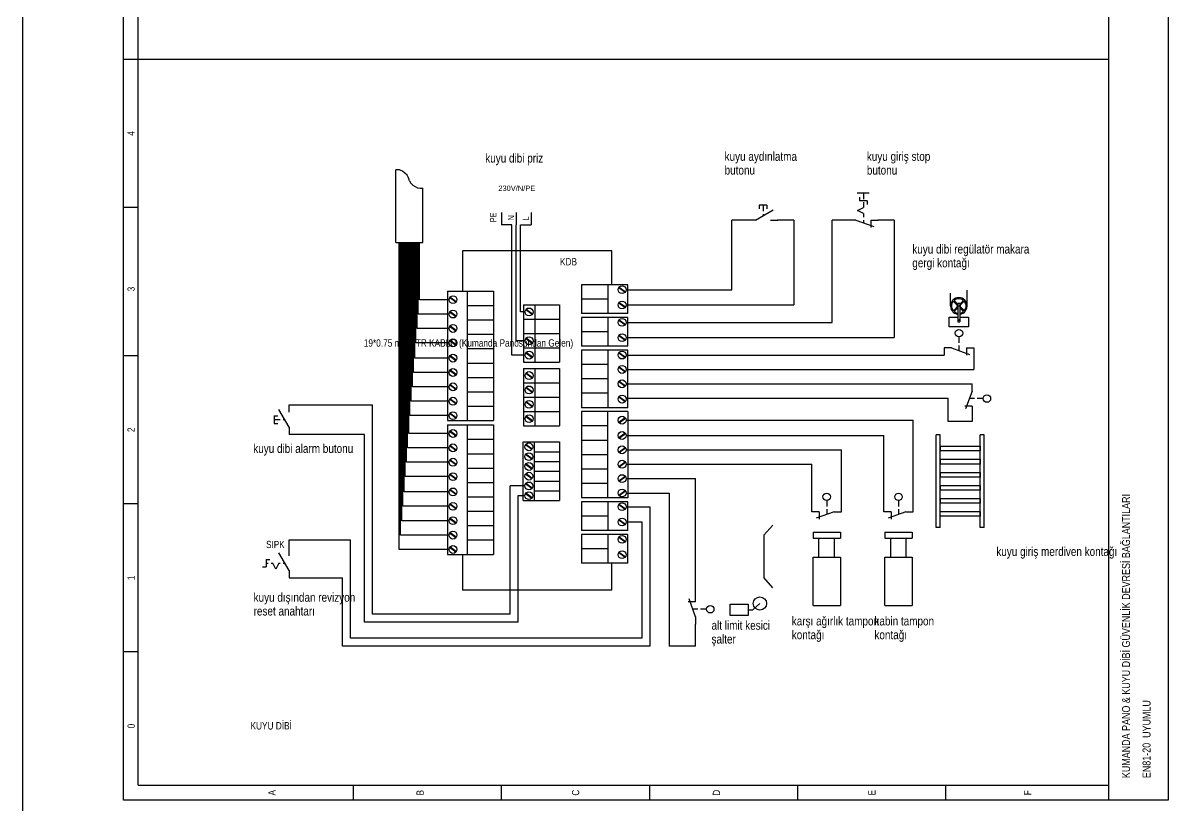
# Model space of a CAD drawing. Header units: centimetres. Extents: x 0 to 14595, y -30 to 2970.
# Drawn here: x 12440 to 13171, y 1971 to 2471 of the extents above; entities that cross this region are included whole.
import ezdxf
from ezdxf.enums import TextEntityAlignment as Align

# ---------------------------------------------------------------- set-up
doc = ezdxf.new("R2010")
doc.units = ezdxf.units.CM
for name, color, linetype in [('ASN-CERCEVE', 7, 'CONTINUOUS'), ('ASN-ELEKTRIK', 3, 'CONTINUOUS'), ('ASN-ELEKTRIK-YAZI', 4, 'CONTINUOUS')]:
    doc.layers.add(name, color=color, linetype=linetype)
doc.styles.get("Standard").update_dxf_attribs({"font": 'arial.ttf', "width": 0.8})

msp = doc.modelspace()

# ---------------------------------------------------------------- linework, layer by layer
at = {"layer": 'ASN-CERCEVE'}
msp.add_line((12440, 0), (12440, 2970), dxfattribs=at)
at = {"layer": 'ASN-ELEKTRIK'}
for p, q in [((12504.2, 1974.44), (12504.2, 2920.2)), ((12513.66, 1983.9), (12513.66, 2920.2)), ((13133.12, 1974.44), (13133.12, 2920.2)), ((13170.95, 2920.2), (13170.95, 1974.44)), ((12513.66, 2447.32), (12504.2, 2447.32)), ((13133.12, 2447.32), (12513.66, 2447.32)), ((12678.05, 2330.37), (12678.05, 2376.8)), ((12695.34, 2330.37), (12695.34, 2365.14)), ((12972.58, 2362.18), (12980.15, 2362.18)), ((12976.45, 2362.16), (12976.45, 2358)), ((12910.03, 2354.22), (12910.03, 2351.86)), ((12914.76, 2354.22), (12910.03, 2354.22)), ((12912.39, 2354.22), (12912.39, 2350.44)), ((12914.76, 2354.22), (12914.76, 2351.86)), ((12974.08, 2359.42), (12974.08, 2357.06)), ((12978.81, 2357.06), (12974.08, 2357.06)), ((12976.45, 2356.11), (12976.45, 2352.8)), ((12978.81, 2357.06), (12978.81, 2354.69)), ((12513.66, 2352.75), (12504.2, 2352.75)), ((12745.47, 2349.68), (12745.47, 2341.64)), ((12754.93, 2349.68), (12754.93, 2341.64)), ((12764.39, 2349.68), (12764.39, 2341.64)), ((12907.66, 2344.76), (12918.85, 2351.22)), ((12912.39, 2348.55), (12912.39, 2347.49)), ((12972.66, 2350.91), (12976.45, 2352.8)), ((12976.45, 2349.02), (12972.66, 2350.91)), ((12976.45, 2349.02), (12976.45, 2346.65)), ((12752.18, 2341.64), (12745.47, 2341.64)), ((12752.18, 2258.55), (12752.18, 2341.64)), ((12754.93, 2267.73), (12754.93, 2341.64)), ((12757.68, 2286.1), (12757.68, 2341.64)), ((12757.68, 2341.64), (12764.39, 2341.64)), ((12892.43, 2300.31), (12892.43, 2344.76)), ((12902.93, 2344.76), (12892.43, 2344.76)), ((12907.66, 2344.76), (12902.93, 2344.76)), ((12917.12, 2344.76), (12921.85, 2344.76)), ((12932.11, 2344.76), (12921.61, 2344.76)), ((12932.11, 2344.76), (12932.11, 2290.54)), ((12956.49, 2279.45), (12956.49, 2344.76)), ((12966.99, 2344.76), (12956.49, 2344.76)), ((12971.72, 2344.76), (12966.99, 2344.76)), ((12971.72, 2344.76), (12983.07, 2340.63)), ((12976.45, 2344.76), (12976.45, 2343.06)), ((12981.18, 2344.76), (12985.9, 2344.76)), ((12981.18, 2344.76), (12981.18, 2340.03)), ((12996.17, 2344.76), (12985.67, 2344.76)), ((12996.17, 2344.76), (12996.17, 2269.68)), ((12678.05, 2330.37), (12695.34, 2330.37)), ((12680.26, 2134.47), (12680.26, 2330.37)), ((12681.02, 2143.65), (12681.02, 2330.37)), ((12681.77, 2152.83), (12681.77, 2330.37)), ((12682.53, 2162.01), (12682.53, 2330.37)), ((12683.29, 2171.19), (12683.29, 2330.37)), ((12684.04, 2180.96), (12684.04, 2330.37)), ((12684.8, 2190.14), (12684.8, 2330.37)), ((12685.56, 2199.32), (12685.56, 2330.37)), ((12686.31, 2208.5), (12686.31, 2330.37)), ((12687.07, 2219.9), (12687.07, 2330.37)), ((12687.83, 2229.08), (12687.83, 2330.37)), ((12688.58, 2238.26), (12688.58, 2330.37)), ((12689.34, 2247.44), (12689.34, 2330.37)), ((12690.09, 2256.62), (12690.09, 2330.37)), ((12690.85, 2266.39), (12690.85, 2330.37)), ((12691.61, 2275.57), (12691.61, 2330.37)), ((12692.36, 2284.75), (12692.36, 2330.37)), ((12693.12, 2293.93), (12693.12, 2330.37)), ((12815.97, 2325.07), (12720.65, 2325.07)), ((12720.65, 2325.07), (12720.65, 2299.41)), ((12815.97, 2303.43), (12815.97, 2325.07)), ((12826.07, 2303.43), (12796.55, 2303.43)), ((12826.07, 2303.43), (12796.55, 2303.43)), ((12796.55, 2303.43), (12796.55, 2285.07)), ((12813.27, 2303.43), (12813.27, 2285.07)), ((12826.07, 2285.07), (12826.07, 2303.43)), ((12710.91, 2299.41), (12710.91, 2216.78)), ((12710.91, 2299.41), (12740.43, 2299.41)), ((12716.38, 2292.24), (12712.36, 2295.22)), ((12716.38, 2292.24), (12712.36, 2295.22)), ((12716.62, 2292.56), (12712.59, 2295.54)), ((12716.62, 2292.56), (12712.59, 2295.54)), ((12723.71, 2216.78), (12723.71, 2299.41)), ((12740.43, 2299.41), (12740.43, 2216.78)), ((12820.36, 2301.69), (12824.39, 2298.7)), ((12820.36, 2301.69), (12824.39, 2298.7)), ((12820.6, 2302), (12824.61, 2299.03)), ((12820.6, 2302), (12824.61, 2299.03)), ((12824.97, 2300.31), (12892.43, 2300.31)), ((13032.06, 2289.93), (13032.06, 2298.09)), ((13042.65, 2289.93), (13042.65, 2300.08)), ((12712.01, 2293.93), (12693.12, 2293.93)), ((12723.71, 2290.23), (12740.43, 2290.23)), ((12723.71, 2290.23), (12740.43, 2290.23)), ((12759.49, 2290.69), (12759.49, 2281.5)), ((12759.49, 2290.69), (12782.57, 2290.69)), ((12766.71, 2290.69), (12766.71, 2281.5)), ((12782.57, 2290.69), (12782.57, 2281.5)), ((12813.27, 2294.25), (12796.55, 2294.25)), ((12820.36, 2291.92), (12824.39, 2288.93)), ((12820.36, 2291.92), (12824.39, 2288.93)), ((12820.6, 2292.23), (12824.61, 2289.26)), ((12820.6, 2292.23), (12824.61, 2289.26)), ((12824.97, 2290.54), (12932.11, 2290.54)), ((13036.37, 2290.41), (13034.27, 2292.47)), ((13036.37, 2289.43), (13034.31, 2287.33)), ((13036.66, 2291.11), (13034.76, 2292.98)), ((13036.66, 2288.72), (13034.81, 2286.84)), ((13036.66, 2291.64), (13036.66, 2279.71)), ((13036.66, 2291.64), (13038.05, 2291.64)), ((13038.05, 2291.14), (13039.9, 2293.02)), ((13038.05, 2291.64), (13038.05, 2279.71)), ((13038.05, 2288.75), (13039.95, 2286.88)), ((13038.34, 2290.42), (13040.41, 2292.52)), ((13038.35, 2289.45), (13040.45, 2287.38)), ((12712.01, 2284.75), (12692.36, 2284.75)), ((12716.38, 2283.06), (12712.36, 2286.04)), ((12716.38, 2283.06), (12712.36, 2286.04)), ((12716.62, 2283.38), (12712.59, 2286.36)), ((12716.62, 2283.38), (12712.59, 2286.36)), ((12723.71, 2281.05), (12740.43, 2281.05)), ((12723.71, 2281.05), (12740.43, 2281.05)), ((12760.59, 2286.1), (12757.68, 2286.1)), ((12759.49, 2281.5), (12759.49, 2272.32)), ((12759.49, 2281.5), (12782.57, 2281.5)), ((12759.49, 2281.5), (12782.57, 2281.5)), ((12759.49, 2281.5), (12782.57, 2281.5)), ((12764.96, 2284.41), (12760.94, 2287.38)), ((12764.96, 2284.41), (12760.94, 2287.38)), ((12765.2, 2284.72), (12761.17, 2287.71)), ((12765.2, 2284.72), (12761.17, 2287.71)), ((12766.71, 2281.5), (12766.71, 2272.32)), ((12782.57, 2281.5), (12782.57, 2272.32)), ((12826.07, 2285.07), (12796.55, 2285.07)), ((12826.07, 2282.57), (12796.55, 2282.57)), ((12826.07, 2282.57), (12796.55, 2282.57)), ((12796.55, 2282.57), (12796.55, 2264.21)), ((12813.27, 2282.57), (12813.27, 2264.21)), ((12820.36, 2280.83), (12824.39, 2277.84)), ((12820.36, 2280.83), (12824.39, 2277.84)), ((12820.6, 2281.14), (12824.61, 2278.16)), ((12820.6, 2281.14), (12824.61, 2278.16)), ((12826.07, 2264.21), (12826.07, 2282.57)), ((13031.26, 2282.81), (13036.66, 2282.81)), ((13031.26, 2276.69), (13031.26, 2282.81)), ((13038.05, 2282.81), (13043.46, 2282.81)), ((13043.46, 2282.81), (13043.46, 2276.69)), ((12712.01, 2275.57), (12691.61, 2275.57)), ((12716.38, 2273.88), (12712.36, 2276.86)), ((12716.38, 2273.88), (12712.36, 2276.86)), ((12716.62, 2274.2), (12712.59, 2277.18)), ((12716.62, 2274.2), (12712.59, 2277.18)), ((12813.27, 2273.39), (12796.55, 2273.39)), ((12824.97, 2279.45), (12956.49, 2279.45)), ((13043.46, 2276.69), (13031.26, 2276.69)), ((13036.66, 2279.71), (13038.05, 2279.71)), ((12712.01, 2266.39), (12690.85, 2266.39)), ((12716.38, 2264.7), (12712.36, 2267.68)), ((12716.38, 2264.7), (12712.36, 2267.68)), ((12716.62, 2265.01), (12712.59, 2268)), ((12716.62, 2265.01), (12712.59, 2268)), ((12723.71, 2271.86), (12740.43, 2271.86)), ((12723.71, 2271.86), (12740.43, 2271.86)), ((12760.59, 2267.73), (12754.93, 2267.73)), ((12759.49, 2272.32), (12759.49, 2263.14)), ((12759.49, 2272.32), (12782.57, 2272.32)), ((12759.49, 2272.32), (12782.57, 2272.32)), ((12759.49, 2272.32), (12782.57, 2272.32)), ((12764.96, 2266.05), (12760.94, 2269.02)), ((12764.96, 2266.05), (12760.94, 2269.02)), ((12765.2, 2266.36), (12761.17, 2269.34)), ((12765.2, 2266.36), (12761.17, 2269.34)), ((12766.71, 2272.32), (12766.71, 2263.14)), ((12782.57, 2272.32), (12782.57, 2263.14)), ((12820.36, 2271.06), (12824.39, 2268.07)), ((12820.36, 2271.06), (12824.39, 2268.07)), ((12820.6, 2271.37), (12824.61, 2268.39)), ((12820.6, 2271.37), (12824.61, 2268.39)), ((12824.97, 2269.68), (12996.17, 2269.68)), ((13037.49, 2270.23), (13037.49, 2266.34)), ((12723.71, 2262.68), (12740.43, 2262.68)), ((12759.49, 2263.14), (12759.49, 2253.96)), ((12759.49, 2263.14), (12782.57, 2263.14)), ((12759.49, 2263.14), (12782.57, 2263.14)), ((12759.49, 2263.14), (12782.57, 2263.14)), ((12764.96, 2256.86), (12760.94, 2259.84)), ((12764.96, 2256.86), (12760.94, 2259.84)), ((12765.2, 2257.18), (12761.17, 2260.16)), ((12765.2, 2257.18), (12761.17, 2260.16)), ((12766.71, 2263.14), (12766.71, 2253.96)), ((12782.57, 2263.14), (12782.57, 2253.96)), ((12826.07, 2264.21), (12796.55, 2264.21)), ((12813.27, 2261.7), (12796.55, 2261.7)), ((12826.07, 2261.7), (12796.55, 2261.7)), ((12796.55, 2261.7), (12796.55, 2224.98)), ((12813.27, 2261.7), (12813.27, 2224.98)), ((12820.36, 2259.96), (12824.39, 2256.97)), ((12820.36, 2259.96), (12824.39, 2256.97)), ((12820.6, 2260.27), (12824.61, 2257.3)), ((12820.6, 2260.27), (12824.61, 2257.3)), ((12826.07, 2224.98), (12826.07, 2261.7)), ((13032.76, 2263.14), (13028.03, 2263.14)), ((13028.03, 2263.14), (13028.03, 2258.58)), ((13032.76, 2263.14), (13044.11, 2259.01)), ((13037.49, 2264.65), (13037.49, 2261.41)), ((13042.21, 2263.14), (13046.94, 2263.14)), ((13042.21, 2263.14), (13042.21, 2258.41)), ((13046.94, 2263.14), (13046.94, 2249.4)), ((12513.66, 2258.17), (12504.2, 2258.17)), ((12712.01, 2256.62), (12690.09, 2256.62)), ((12716.38, 2254.93), (12712.36, 2257.91)), ((12716.38, 2254.93), (12712.36, 2257.91)), ((12716.62, 2255.24), (12712.59, 2258.23)), ((12716.62, 2255.24), (12712.59, 2258.23)), ((12723.71, 2253.5), (12740.43, 2253.5)), ((12723.71, 2253.5), (12740.43, 2253.5)), ((12756.63, 2258.55), (12752.18, 2258.55)), ((12760.59, 2258.55), (12756.63, 2258.55)), ((12759.49, 2253.96), (12782.57, 2253.96)), ((12759.49, 2253.96), (12782.57, 2253.96)), ((12813.27, 2252.52), (12796.55, 2252.52)), ((12813.27, 2252.52), (12796.55, 2252.52)), ((12824.97, 2258.58), (13028.03, 2258.58)), ((12712.01, 2247.44), (12689.34, 2247.44)), ((12716.38, 2245.75), (12712.36, 2248.73)), ((12716.38, 2245.75), (12712.36, 2248.73)), ((12716.62, 2246.06), (12712.59, 2249.05)), ((12716.62, 2246.06), (12712.59, 2249.05)), ((12723.71, 2244.32), (12740.43, 2244.32)), ((12723.71, 2244.32), (12740.43, 2244.32)), ((12759.49, 2250.08), (12759.49, 2240.9)), ((12759.49, 2250.08), (12782.57, 2250.08)), ((12764.96, 2243.8), (12760.94, 2246.78)), ((12764.96, 2243.8), (12760.94, 2246.78)), ((12765.2, 2244.12), (12761.17, 2247.1)), ((12765.2, 2244.12), (12761.17, 2247.1)), ((12766.71, 2250.08), (12766.71, 2240.9)), ((12782.57, 2250.08), (12782.57, 2240.9)), ((12820.36, 2250.78), (12824.39, 2247.79)), ((12820.36, 2250.78), (12824.39, 2247.79)), ((12820.6, 2251.09), (12824.61, 2248.12)), ((12820.6, 2251.09), (12824.61, 2248.12)), ((12824.97, 2249.4), (13046.94, 2249.4)), ((12712.01, 2238.26), (12688.58, 2238.26)), ((12716.38, 2236.57), (12712.36, 2239.55)), ((12716.38, 2236.57), (12712.36, 2239.55)), ((12716.62, 2236.88), (12712.59, 2239.87)), ((12716.62, 2236.88), (12712.59, 2239.87)), ((12759.49, 2240.9), (12759.49, 2231.72)), ((12759.49, 2240.9), (12782.57, 2240.9)), ((12759.49, 2240.9), (12782.57, 2240.9)), ((12759.49, 2240.9), (12782.57, 2240.9)), ((12764.96, 2234.62), (12760.94, 2237.6)), ((12764.96, 2234.62), (12760.94, 2237.6)), ((12765.2, 2234.94), (12761.17, 2237.92)), ((12765.2, 2234.94), (12761.17, 2237.92)), ((12766.71, 2240.9), (12766.71, 2231.72)), ((12782.57, 2240.9), (12782.57, 2231.72)), ((12813.27, 2243.34), (12796.55, 2243.34)), ((12813.27, 2243.34), (12796.55, 2243.34)), ((12820.36, 2241.6), (12824.39, 2238.61)), ((12820.36, 2241.6), (12824.39, 2238.61)), ((12820.6, 2241.91), (12824.61, 2238.94)), ((12820.6, 2241.91), (12824.61, 2238.94)), ((12824.97, 2240.22), (13045.87, 2240.22)), ((13045.87, 2235.49), (13045.87, 2240.22)), ((12716.38, 2227.39), (12712.36, 2230.37)), ((12716.38, 2227.39), (12712.36, 2230.37)), ((12716.62, 2227.7), (12712.59, 2230.69)), ((12716.62, 2227.7), (12712.59, 2230.69)), ((12723.71, 2235.14), (12740.43, 2235.14)), ((12723.71, 2235.14), (12740.43, 2235.14)), ((12759.49, 2231.72), (12759.49, 2222.54)), ((12759.49, 2231.72), (12782.57, 2231.72)), ((12759.49, 2231.72), (12782.57, 2231.72)), ((12759.49, 2231.72), (12782.57, 2231.72)), ((12766.71, 2231.72), (12766.71, 2222.54)), ((12782.57, 2231.72), (12782.57, 2222.54)), ((12813.27, 2234.16), (12796.55, 2234.16)), ((12820.36, 2231.83), (12824.39, 2228.84)), ((12820.36, 2231.83), (12824.39, 2228.84)), ((12820.6, 2232.14), (12824.61, 2229.17)), ((12820.6, 2232.14), (12824.61, 2229.17)), ((12824.97, 2231.04), (13030.49, 2231.04)), ((13030.49, 2216.23), (13030.49, 2231.04)), ((13045.87, 2235.49), (13041.74, 2224.15)), ((13047.39, 2230.77), (13044.15, 2230.77)), ((13052.96, 2230.77), (13049.07, 2230.77)), ((12609.88, 2212.6), (12603.42, 2223.79)), ((12609.88, 2226.78), (12663.09, 2226.78)), ((12609.88, 2222.06), (12609.88, 2226.78)), ((12663.09, 2093.12), (12663.09, 2226.78)), ((12712.01, 2229.08), (12687.83, 2229.08)), ((12723.71, 2225.96), (12740.43, 2225.96)), ((12723.71, 2225.96), (12740.43, 2225.96)), ((12759.49, 2222.54), (12759.49, 2213.36)), ((12759.49, 2222.54), (12782.57, 2222.54)), ((12759.49, 2222.54), (12782.57, 2222.54)), ((12759.49, 2222.54), (12782.57, 2222.54)), ((12764.96, 2225.44), (12760.94, 2228.42)), ((12764.96, 2225.44), (12760.94, 2228.42)), ((12765.2, 2225.76), (12761.17, 2228.74)), ((12765.2, 2225.76), (12761.17, 2228.74)), ((12766.71, 2222.54), (12766.71, 2213.36)), ((12782.57, 2222.54), (12782.57, 2213.36)), ((12826.07, 2224.98), (12796.55, 2224.98)), ((12826.07, 2222.48), (12796.55, 2222.48)), ((12796.55, 2222.48), (12796.55, 2167.39)), ((12813.27, 2167.39), (12813.27, 2222.48)), ((12826.07, 2222.48), (12826.07, 2167.39)), ((13045.87, 2226.04), (13041.15, 2226.04)), ((13045.87, 2226.04), (13045.87, 2221.31)), ((12600.42, 2219.69), (12602.78, 2219.69)), ((12600.42, 2219.69), (12600.42, 2214.96)), ((12600.42, 2217.33), (12604.2, 2217.33)), ((12600.42, 2214.96), (12602.78, 2214.96)), ((12606.09, 2217.33), (12607.15, 2217.33)), ((12712.01, 2219.9), (12687.07, 2219.9)), ((12710.91, 2216.78), (12740.43, 2216.78)), ((12710.91, 2216.78), (12740.43, 2216.78)), ((12716.38, 2218.21), (12712.36, 2221.19)), ((12716.38, 2218.21), (12712.36, 2221.19)), ((12716.62, 2218.52), (12712.59, 2221.51)), ((12716.62, 2218.52), (12712.59, 2221.51)), ((12764.96, 2216.26), (12760.94, 2219.24)), ((12764.96, 2216.26), (12760.94, 2219.24)), ((12765.2, 2216.57), (12761.17, 2219.56)), ((12765.2, 2216.57), (12761.17, 2219.56)), ((12820.36, 2215.63), (12824.39, 2218.61)), ((12820.36, 2215.63), (12824.39, 2218.61)), ((12820.6, 2215.31), (12824.61, 2218.29)), ((12820.6, 2215.31), (12824.61, 2218.29)), ((12824.97, 2217), (13008.33, 2217)), ((13008.33, 2158.59), (13008.33, 2217)), ((13045.87, 2216.23), (13030.49, 2216.23)), ((13045.87, 2221.31), (13045.87, 2216.23)), ((12609.88, 2212.6), (12609.88, 2207.87)), ((12658, 2207.87), (12609.88, 2207.87)), ((12658, 2088.02), (12658, 2207.87)), ((12712.01, 2208.5), (12686.31, 2208.5)), ((12710.91, 2213.98), (12710.91, 2131.35)), ((12710.91, 2213.98), (12740.43, 2213.98)), ((12716.38, 2206.82), (12712.36, 2209.79)), ((12716.38, 2206.82), (12712.36, 2209.79)), ((12716.62, 2207.13), (12712.59, 2210.11)), ((12716.62, 2207.13), (12712.59, 2210.11)), ((12723.71, 2131.35), (12723.71, 2213.98)), ((12740.43, 2213.98), (12740.43, 2131.35)), ((12759.49, 2213.36), (12782.57, 2213.36)), ((12759.49, 2213.36), (12782.57, 2213.36)), ((12813.27, 2213.29), (12796.55, 2213.29)), ((12820.36, 2205.86), (12824.39, 2208.84)), ((12820.36, 2205.86), (12824.39, 2208.84)), ((12820.6, 2205.54), (12824.61, 2208.52)), ((12820.6, 2205.54), (12824.61, 2208.52)), ((13022.82, 2148.42), (13022.82, 2207.61)), ((13025.4, 2207.61), (13022.82, 2207.61)), ((13025.4, 2148.42), (13025.4, 2207.61)), ((13050.96, 2148.42), (13050.96, 2207.61)), ((13053.54, 2207.61), (13050.96, 2207.61)), ((13053.54, 2148.42), (13053.54, 2207.61)), ((12716.38, 2197.63), (12712.36, 2200.61)), ((12716.38, 2197.63), (12712.36, 2200.61)), ((12716.62, 2197.95), (12712.59, 2200.93)), ((12716.62, 2197.95), (12712.59, 2200.93)), ((12723.71, 2204.8), (12740.43, 2204.8)), ((12723.71, 2204.8), (12740.43, 2204.8)), ((12759.33, 2203.07), (12782.57, 2203.07)), ((12759.33, 2196.84), (12759.33, 2203.07)), ((12764.81, 2198.26), (12760.79, 2201.24)), ((12764.81, 2198.26), (12760.79, 2201.24)), ((12765.05, 2198.58), (12761.02, 2201.56)), ((12765.05, 2198.58), (12761.02, 2201.56)), ((12766.56, 2196.84), (12766.56, 2203.07)), ((12782.57, 2203.07), (12782.57, 2196.84)), ((12813.27, 2204.11), (12796.55, 2204.11)), ((12813.27, 2204.11), (12796.55, 2204.11)), ((12824.97, 2207.23), (12989.41, 2207.23)), ((12989.41, 2158.59), (12989.41, 2207.23)), ((13025.4, 2200.35), (13050.96, 2200.35)), ((13025.4, 2200.35), (13025.4, 2197.34)), ((13050.96, 2200.35), (13050.96, 2197.34)), ((12712.01, 2199.32), (12685.56, 2199.32)), ((12723.71, 2195.62), (12740.43, 2195.62)), ((12723.71, 2195.62), (12740.43, 2195.62)), ((12759.33, 2190.6), (12759.33, 2196.84)), ((12764.81, 2192.03), (12760.79, 2195.01)), ((12764.81, 2192.03), (12760.79, 2195.01)), ((12765.05, 2192.34), (12761.02, 2195.33)), ((12765.05, 2192.34), (12761.02, 2195.33)), ((12766.56, 2196.84), (12782.57, 2196.84)), ((12766.56, 2190.6), (12766.56, 2196.84)), ((12766.56, 2196.84), (12782.57, 2196.84)), ((12766.56, 2196.84), (12782.57, 2196.84)), ((12782.57, 2196.84), (12782.57, 2190.6)), ((12813.27, 2194.93), (12796.55, 2194.93)), ((12813.27, 2194.93), (12796.55, 2194.93)), ((12820.36, 2196.67), (12824.39, 2199.66)), ((12820.36, 2196.67), (12824.39, 2199.66)), ((12820.6, 2196.36), (12824.61, 2199.34)), ((12820.6, 2196.36), (12824.61, 2199.34)), ((12824.97, 2198.05), (12962.5, 2198.05)), ((12962.5, 2158.59), (12962.5, 2198.05)), ((13050.96, 2197.34), (13025.4, 2197.34)), ((12712.01, 2190.14), (12684.8, 2190.14)), ((12716.38, 2188.45), (12712.36, 2191.43)), ((12716.38, 2188.45), (12712.36, 2191.43)), ((12716.62, 2188.77), (12712.59, 2191.75)), ((12716.62, 2188.77), (12712.59, 2191.75)), ((12723.71, 2186.44), (12740.43, 2186.44)), ((12723.71, 2186.44), (12740.43, 2186.44)), ((12759.33, 2184.37), (12759.33, 2190.6)), ((12764.81, 2185.8), (12760.79, 2188.77)), ((12764.81, 2185.8), (12760.79, 2188.77)), ((12765.05, 2186.11), (12761.02, 2189.09)), ((12765.05, 2186.11), (12761.02, 2189.09)), ((12766.56, 2190.6), (12782.57, 2190.6)), ((12766.56, 2184.37), (12766.56, 2190.6)), ((12766.56, 2190.6), (12782.57, 2190.6)), ((12766.56, 2190.6), (12782.57, 2190.6)), ((12782.57, 2190.6), (12782.57, 2184.37)), ((12813.27, 2185.75), (12796.55, 2185.75)), ((12813.27, 2185.75), (12796.55, 2185.75)), ((12820.36, 2187.49), (12824.39, 2190.48)), ((12820.36, 2187.49), (12824.39, 2190.48)), ((12820.6, 2187.18), (12824.61, 2190.16)), ((12820.6, 2187.18), (12824.61, 2190.16)), ((12824.97, 2188.87), (12943.58, 2188.87)), ((12943.58, 2158.59), (12943.58, 2188.87)), ((13025.4, 2192.02), (13050.96, 2192.02)), ((13025.4, 2192.02), (13025.4, 2189.01)), ((13050.96, 2189.01), (13025.4, 2189.01)), ((13050.96, 2192.02), (13050.96, 2189.01)), ((12712.01, 2180.96), (12684.04, 2180.96)), ((12716.38, 2179.27), (12712.36, 2182.25)), ((12716.38, 2179.27), (12712.36, 2182.25)), ((12716.62, 2179.59), (12712.59, 2182.57)), ((12716.62, 2179.59), (12712.59, 2182.57)), ((12759.33, 2178.13), (12759.33, 2184.37)), ((12764.81, 2179.56), (12760.79, 2182.54)), ((12764.81, 2179.56), (12760.79, 2182.54)), ((12765.05, 2179.87), (12761.02, 2182.86)), ((12765.05, 2179.87), (12761.02, 2182.86)), ((12766.56, 2184.37), (12782.57, 2184.37)), ((12766.56, 2178.13), (12766.56, 2184.37)), ((12766.56, 2184.37), (12782.57, 2184.37)), ((12766.56, 2184.37), (12782.57, 2184.37)), ((12782.57, 2184.37), (12782.57, 2178.13)), ((12820.36, 2178.31), (12824.39, 2181.3)), ((12820.36, 2178.31), (12824.39, 2181.3)), ((12820.6, 2178), (12824.61, 2180.98)), ((12820.6, 2178), (12824.61, 2180.98)), ((12824.97, 2179.69), (12869.29, 2179.69)), ((12869.29, 2105.74), (12869.29, 2179.69)), ((13025.4, 2183.69), (13050.96, 2183.69)), ((13025.4, 2183.69), (13025.4, 2180.68)), ((13050.96, 2180.68), (13025.4, 2180.68)), ((13050.96, 2183.69), (13050.96, 2180.68)), ((12712.01, 2171.19), (12683.29, 2171.19)), ((12716.38, 2169.5), (12712.36, 2172.48)), ((12716.38, 2169.5), (12712.36, 2172.48)), ((12716.62, 2169.82), (12712.59, 2172.8)), ((12716.62, 2169.82), (12712.59, 2172.8)), ((12723.71, 2177.25), (12740.43, 2177.25)), ((12750.77, 2175.02), (12750.77, 2093.12)), ((12760.44, 2175.02), (12751.09, 2175.02)), ((12759.33, 2171.9), (12759.33, 2178.13)), ((12759.33, 2165.66), (12759.33, 2171.9)), ((12764.81, 2173.33), (12760.79, 2176.3)), ((12764.81, 2173.33), (12760.79, 2176.3)), ((12765.05, 2173.64), (12761.02, 2176.63)), ((12765.05, 2173.64), (12761.02, 2176.63)), ((12766.56, 2178.13), (12782.57, 2178.13)), ((12766.56, 2171.9), (12766.56, 2178.13)), ((12766.56, 2178.13), (12782.57, 2178.13)), ((12766.56, 2178.13), (12782.57, 2178.13)), ((12766.56, 2171.9), (12782.57, 2171.9)), ((12766.56, 2165.66), (12766.56, 2171.9)), ((12766.56, 2171.9), (12782.57, 2171.9)), ((12766.56, 2171.9), (12782.57, 2171.9)), ((12782.57, 2178.13), (12782.57, 2171.9)), ((12782.57, 2171.9), (12782.57, 2165.66)), ((12813.27, 2176.57), (12796.55, 2176.57)), ((12813.27, 2176.57), (12796.55, 2176.57)), ((12820.36, 2169.13), (12824.39, 2172.12)), ((12820.36, 2169.13), (12824.39, 2172.12)), ((12820.6, 2168.82), (12824.61, 2171.8)), ((12820.6, 2168.82), (12824.61, 2171.8)), ((13025.4, 2175.36), (13050.96, 2175.36)), ((13025.4, 2175.36), (13025.4, 2172.34)), ((13050.96, 2172.34), (13025.4, 2172.34)), ((13050.96, 2175.36), (13050.96, 2172.34)), ((12723.71, 2168.07), (12740.43, 2168.07)), ((12723.71, 2168.07), (12740.43, 2168.07)), ((12760.44, 2168.78), (12755.87, 2168.78)), ((12755.87, 2168.78), (12755.87, 2088.02)), ((12759.33, 2165.66), (12782.57, 2165.66)), ((12759.33, 2165.66), (12782.57, 2165.66)), ((12764.81, 2167.09), (12760.79, 2170.07)), ((12764.81, 2167.09), (12760.79, 2170.07)), ((12765.05, 2167.41), (12761.02, 2170.39)), ((12765.05, 2167.41), (12761.02, 2170.39)), ((12826.07, 2167.39), (12796.55, 2167.39)), ((12826.07, 2167.39), (12796.55, 2167.39)), ((12826.07, 2164.89), (12796.55, 2164.89)), ((12826.07, 2164.89), (12796.55, 2164.89)), ((12796.55, 2164.89), (12796.55, 2146.53)), ((12813.27, 2164.89), (12813.27, 2146.53)), ((12824.97, 2170.51), (12852.47, 2170.51)), ((12826.07, 2146.53), (12826.07, 2164.89)), ((12852.47, 2170.51), (12852.47, 2072.65)), ((12953.04, 2165.68), (12953.04, 2161.79)), ((12998.87, 2165.68), (12998.87, 2161.79)), ((13025.4, 2167.03), (13050.96, 2167.03)), ((13025.4, 2167.03), (13025.4, 2164.01)), ((13050.96, 2164.01), (13025.4, 2164.01)), ((13050.96, 2167.03), (13050.96, 2164.01)), ((12513.66, 2163.6), (12504.2, 2163.6)), ((12712.01, 2162.01), (12682.53, 2162.01)), ((12716.38, 2160.32), (12712.36, 2163.3)), ((12716.38, 2160.32), (12712.36, 2163.3)), ((12716.62, 2160.63), (12712.59, 2163.62)), ((12716.62, 2160.63), (12712.59, 2163.62)), ((12723.71, 2158.89), (12740.43, 2158.89)), ((12723.71, 2158.89), (12740.43, 2158.89)), ((12820.36, 2163.15), (12824.39, 2160.16)), ((12820.36, 2163.15), (12824.39, 2160.16)), ((12820.6, 2163.46), (12824.61, 2160.48)), ((12820.6, 2163.46), (12824.61, 2160.48)), ((12824.97, 2161.77), (12840.09, 2161.77)), ((12840.09, 2161.77), (12840.09, 2072.65)), ((12948.31, 2158.59), (12943.58, 2158.59)), ((12957.77, 2158.59), (12946.42, 2154.46)), ((12948.31, 2158.59), (12948.31, 2153.86)), ((12953.04, 2160.1), (12953.04, 2156.87)), ((12957.77, 2158.59), (12962.5, 2158.59)), ((12994.14, 2158.59), (12989.41, 2158.59)), ((13003.6, 2158.59), (12992.25, 2154.46)), ((12994.14, 2158.59), (12994.14, 2153.86)), ((12998.87, 2160.1), (12998.87, 2156.87)), ((13003.6, 2158.59), (13008.33, 2158.59)), ((13025.4, 2158.7), (13050.96, 2158.7)), ((13050.96, 2158.7), (13050.96, 2155.68)), ((12712.01, 2152.83), (12681.77, 2152.83)), ((12716.38, 2151.14), (12712.36, 2154.12)), ((12716.38, 2151.14), (12712.36, 2154.12)), ((12716.62, 2151.45), (12712.59, 2154.44)), ((12716.62, 2151.45), (12712.59, 2154.44)), ((12723.71, 2149.71), (12740.43, 2149.71)), ((12723.71, 2149.71), (12740.43, 2149.71)), ((12813.27, 2155.71), (12796.55, 2155.71)), ((12820.36, 2153.38), (12824.39, 2150.39)), ((12820.36, 2153.38), (12824.39, 2150.39)), ((12820.6, 2153.69), (12824.61, 2150.71)), ((12820.6, 2153.69), (12824.61, 2150.71)), ((12824.97, 2152), (12834.99, 2152)), ((12834.99, 2152), (12834.99, 2077.75)), ((12918.65, 2150.03), (12913.02, 2143.52)), ((13050.96, 2155.68), (13025.4, 2155.68)), ((12712.01, 2143.65), (12681.02, 2143.65)), ((12716.38, 2141.96), (12712.36, 2144.94)), ((12716.38, 2141.96), (12712.36, 2144.94)), ((12716.62, 2142.27), (12712.59, 2145.26)), ((12716.62, 2142.27), (12712.59, 2145.26)), ((12826.07, 2146.53), (12796.55, 2146.53)), ((12826.07, 2144.02), (12796.55, 2144.02)), ((12826.07, 2144.02), (12796.55, 2144.02)), ((12796.55, 2144.02), (12796.55, 2125.66)), ((12813.27, 2144.02), (12813.27, 2125.66)), ((12820.36, 2142.28), (12824.39, 2139.3)), ((12820.36, 2142.28), (12824.39, 2139.3)), ((12820.6, 2142.59), (12824.61, 2139.62)), ((12820.6, 2142.59), (12824.61, 2139.62)), ((12826.07, 2125.66), (12826.07, 2144.02)), ((12913.02, 2143.52), (12913.02, 2116.52)), ((12944.34, 2145.57), (12961.75, 2145.57)), ((12944.34, 2145.57), (12944.34, 2141.76)), ((12944.34, 2141.76), (12961.75, 2141.76)), ((12948.09, 2129.65), (12948.09, 2141.76)), ((12957.99, 2129.65), (12957.99, 2141.76)), ((12961.75, 2145.57), (12961.75, 2141.76)), ((12990.16, 2145.57), (13007.58, 2145.57)), ((12990.16, 2145.57), (12990.16, 2141.76)), ((12990.16, 2141.76), (13007.58, 2141.76)), ((12993.92, 2129.65), (12993.92, 2141.76)), ((13003.82, 2129.65), (13003.82, 2141.76)), ((13007.58, 2145.57), (13007.58, 2141.76)), ((13025.4, 2148.42), (13022.82, 2148.42)), ((13053.54, 2148.42), (13050.96, 2148.42)), ((12609.88, 2140.64), (12649.01, 2140.64)), ((12609.88, 2135.23), (12609.88, 2140.64)), ((12609.88, 2130.5), (12609.88, 2135.23)), ((12649.01, 2077.75), (12649.01, 2140.64)), ((12712.01, 2134.47), (12680.26, 2134.47)), ((12716.38, 2132.78), (12712.36, 2135.76)), ((12716.38, 2132.78), (12712.36, 2135.76)), ((12716.62, 2133.09), (12712.59, 2136.08)), ((12716.62, 2133.09), (12712.59, 2136.08)), ((12723.71, 2140.53), (12740.43, 2140.53)), ((12723.71, 2140.53), (12740.43, 2140.53)), ((12813.27, 2134.84), (12796.55, 2134.84)), ((12595.22, 2128.14), (12597.58, 2128.14)), ((12595.22, 2128.14), (12595.22, 2123.41)), ((12609.88, 2121.05), (12603.42, 2132.23)), ((12710.91, 2131.35), (12740.43, 2131.35)), ((12710.91, 2131.35), (12740.43, 2131.35)), ((12720.65, 2131.35), (12720.65, 2108.45)), ((12820.36, 2132.51), (12824.39, 2129.52)), ((12820.36, 2132.51), (12824.39, 2129.52)), ((12820.6, 2132.82), (12824.61, 2129.85)), ((12820.6, 2132.82), (12824.61, 2129.85)), ((12944.34, 2098.66), (12944.34, 2129.65)), ((12944.34, 2129.65), (12961.75, 2129.65)), ((12961.75, 2129.65), (12961.75, 2098.66)), ((12990.16, 2098.66), (12990.16, 2129.65)), ((12990.16, 2129.65), (13007.58, 2129.65)), ((13007.58, 2129.65), (13007.58, 2098.66)), ((12592.85, 2123.41), (12595.22, 2123.41)), ((12595.22, 2125.77), (12596.64, 2125.77)), ((12598.53, 2125.77), (12599.47, 2125.77)), ((12601.36, 2121.99), (12599.47, 2125.77)), ((12603.26, 2125.77), (12601.36, 2121.99)), ((12603.26, 2125.77), (12604.2, 2125.77)), ((12606.09, 2125.77), (12607.15, 2125.77)), ((12609.88, 2121.05), (12609.88, 2116.32)), ((12826.07, 2125.66), (12796.55, 2125.66)), ((12815.97, 2108.45), (12815.97, 2125.66)), ((12609.88, 2116.32), (12643.91, 2116.32)), ((12643.91, 2072.65), (12643.91, 2116.32)), ((12918.65, 2110.02), (12913.02, 2116.52)), ((12815.97, 2108.45), (12720.65, 2108.45)), ((12869.29, 2101.01), (12869.29, 2105.74)), ((12869.29, 2101.01), (12864.56, 2101.01)), ((12869.29, 2091.55), (12865.16, 2102.9)), ((12891.52, 2099.57), (12902.93, 2099.57)), ((12891.52, 2092.38), (12891.52, 2099.57)), ((12902.93, 2099.57), (12902.93, 2092.38)), ((12905.96, 2095.97), (12910.42, 2099.94)), ((12944.34, 2098.66), (12961.75, 2098.66)), ((12990.16, 2098.66), (13007.58, 2098.66)), ((12750.77, 2093.12), (12663.09, 2093.12)), ((12870.81, 2096.28), (12867.57, 2096.28)), ((12869.29, 2091.55), (12869.29, 2086.82)), ((12876.38, 2096.28), (12872.49, 2096.28)), ((12902.93, 2092.38), (12891.52, 2092.38)), ((12902.93, 2095.97), (12905.96, 2095.97)), ((12755.87, 2088.02), (12658, 2088.02)), ((12869.29, 2072.65), (12869.29, 2086.82)), ((12834.99, 2077.75), (12649.01, 2077.75)), ((12513.66, 2069.02), (12504.2, 2069.02)), ((12840.09, 2072.65), (12643.91, 2072.65)), ((12869.29, 2072.65), (12852.47, 2072.65)), ((12513.66, 1983.9), (13133.12, 1983.9)), ((12650.79, 1983.9), (12650.79, 1974.44)), ((12745.37, 1983.9), (12745.37, 1974.44)), ((12839.94, 1983.9), (12839.94, 1974.44)), ((12934.52, 1974.44), (12934.52, 1983.9)), ((13029.09, 1974.44), (13029.09, 1983.9)), ((13170.95, 1974.44), (12504.2, 1974.44))]:
    msp.add_line(p, q, dxfattribs=at)
for points in [[(12682.31, 2375.9), (12681.33, 2376.45), (12680.27, 2376.79), (12679.16, 2376.91), (12678.05, 2376.8)], [(12686.83, 2369.87), (12686.19, 2371.7), (12685.19, 2373.35), (12683.88, 2374.77), (12682.31, 2375.9)], [(12686.83, 2369.87), (12687.71, 2368.38), (12688.89, 2367.11), (12690.3, 2366.11), (12691.9, 2365.43), (12693.6, 2365.11), (12695.34, 2365.14)], [(13038.05, 2284.66), (13039.09, 2284.91), (13040.05, 2285.35), (13040.91, 2285.98), (13041.63, 2286.77), (13042.17, 2287.68), (13042.52, 2288.69), (13042.66, 2289.74), (13042.59, 2290.8), (13042.31, 2291.83), (13041.83, 2292.78), (13041.18, 2293.61), (13040.36, 2294.3), (13039.43, 2294.81), (13038.42, 2295.13), (13037.36, 2295.24), (13036.3, 2295.13), (13035.28, 2294.81), (13034.35, 2294.3), (13033.54, 2293.61), (13032.88, 2292.78), (13032.4, 2291.83), (13032.12, 2290.8), (13032.05, 2289.74), (13032.2, 2288.69), (13032.55, 2287.68), (13033.09, 2286.77), (13033.8, 2285.98), (13034.66, 2285.35), (13035.63, 2284.91), (13036.66, 2284.66)], [(13033.42, 2292.43), (13032.95, 2291.47), (13032.71, 2290.43), (13032.72, 2289.36), (13032.97, 2288.32), (13033.45, 2287.37)], [(13034.27, 2292.47), (13034.17, 2292.55), (13034.07, 2292.6), (13033.95, 2292.63), (13033.83, 2292.64), (13033.71, 2292.62), (13033.6, 2292.58), (13033.5, 2292.51), (13033.42, 2292.43)], [(13034.8, 2293.83), (13034.72, 2293.74), (13034.65, 2293.64), (13034.61, 2293.53), (13034.59, 2293.41), (13034.6, 2293.29), (13034.63, 2293.18), (13034.69, 2293.07), (13034.76, 2292.98)], [(13039.86, 2293.87), (13038.9, 2294.33), (13037.86, 2294.57), (13036.79, 2294.56), (13035.75, 2294.31), (13034.8, 2293.83)], [(13036.4, 2290.31), (13036.35, 2290.12), (13036.33, 2289.92), (13036.35, 2289.72), (13036.41, 2289.53)], [(13036.4, 2290.31), (13036.4, 2290.33), (13036.4, 2290.36), (13036.38, 2290.39), (13036.37, 2290.41)], [(13036.37, 2289.43), (13036.39, 2289.45), (13036.4, 2289.48), (13036.41, 2289.51), (13036.41, 2289.53)], [(13036.4, 2289.54), (13036.4, 2289.54), (13036.4, 2289.54), (13036.4, 2289.54), (13036.4, 2289.54)], [(13038.34, 2290.42), (13038.33, 2290.4), (13038.31, 2290.37), (13038.31, 2290.35), (13038.31, 2290.32)], [(13038.31, 2289.55), (13038.37, 2289.74), (13038.39, 2289.93), (13038.37, 2290.13), (13038.31, 2290.32)], [(13038.31, 2289.55), (13038.31, 2289.52), (13038.32, 2289.49), (13038.33, 2289.47), (13038.35, 2289.45)], [(13039.9, 2293.02), (13039.98, 2293.11), (13040.03, 2293.22), (13040.06, 2293.33), (13040.07, 2293.45), (13040.05, 2293.57), (13040.01, 2293.68), (13039.94, 2293.78), (13039.86, 2293.87)], [(13041.26, 2292.48), (13041.17, 2292.57), (13041.07, 2292.63), (13040.96, 2292.67), (13040.84, 2292.69), (13040.72, 2292.68), (13040.61, 2292.65), (13040.5, 2292.6), (13040.41, 2292.52)], [(13041.3, 2287.43), (13041.76, 2288.39), (13042, 2289.43), (13041.99, 2290.49), (13041.74, 2291.53), (13041.26, 2292.48)], [(13033.45, 2287.37), (13033.54, 2287.29), (13033.64, 2287.22), (13033.75, 2287.18), (13033.87, 2287.16), (13033.99, 2287.17), (13034.11, 2287.2), (13034.21, 2287.26), (13034.31, 2287.33)], [(13034.81, 2286.84), (13034.74, 2286.74), (13034.68, 2286.64), (13034.65, 2286.52), (13034.65, 2286.4), (13034.66, 2286.28), (13034.71, 2286.17), (13034.77, 2286.07), (13034.86, 2285.99)], [(13034.86, 2285.99), (13035.28, 2285.75), (13035.73, 2285.55), (13036.19, 2285.41), (13036.66, 2285.31)], [(13038.05, 2285.31), (13038.54, 2285.41), (13039.02, 2285.57), (13039.48, 2285.77), (13039.92, 2286.02)], [(13039.92, 2286.02), (13040, 2286.11), (13040.06, 2286.21), (13040.1, 2286.32), (13040.12, 2286.44), (13040.11, 2286.56), (13040.08, 2286.68), (13040.03, 2286.78), (13039.95, 2286.88)], [(13040.45, 2287.38), (13040.54, 2287.3), (13040.65, 2287.25), (13040.76, 2287.22), (13040.88, 2287.21), (13041, 2287.23), (13041.11, 2287.28), (13041.21, 2287.34), (13041.3, 2287.43)]]:
    msp.add_lwpolyline(points, dxfattribs=at)
for centre, radius in [((12822.46, 2300.31), 2.51), ((12714.52, 2293.93), 2.51), ((12763.1, 2286.1), 2.51), ((12822.46, 2290.54), 2.51), ((13037.36, 2289.93), 0.244), ((12714.52, 2284.75), 2.51), ((12822.46, 2279.45), 2.51), ((13037.36, 2280.9), 0.279), ((12714.52, 2275.57), 2.51), ((13037.49, 2272.59), 2.36), ((12714.52, 2266.39), 2.51), ((12763.1, 2267.73), 2.51), ((12822.46, 2269.68), 2.51), ((12714.52, 2256.62), 2.51), ((12763.1, 2258.55), 2.51), ((12822.46, 2258.58), 2.51), ((12822.46, 2249.4), 2.51), ((12714.52, 2247.44), 2.51), ((12763.1, 2245.49), 2.51), ((12714.52, 2238.26), 2.51), ((12763.1, 2236.31), 2.51), ((12822.46, 2240.22), 2.51), ((12714.52, 2229.08), 2.51), ((12763.1, 2227.13), 2.51), ((12822.46, 2230.45), 2.51), ((13055.33, 2230.77), 2.36), ((12714.52, 2219.9), 2.51), ((12763.1, 2217.95), 2.51), ((12822.46, 2217), 2.51), ((12714.52, 2208.5), 2.51), ((12822.46, 2207.23), 2.51), ((12714.52, 2199.32), 2.51), ((12762.95, 2199.95), 2.51), ((12822.46, 2198.05), 2.51), ((12762.95, 2193.72), 2.51), ((12714.52, 2190.14), 2.51), ((12762.95, 2187.48), 2.51), ((12822.46, 2188.87), 2.51), ((12714.52, 2180.96), 2.51), ((12762.95, 2181.25), 2.51), ((12822.46, 2179.69), 2.51), ((12714.52, 2171.19), 2.51), ((12762.95, 2175.02), 2.51), ((12762.95, 2168.78), 2.51), ((12822.46, 2170.51), 2.51), ((12714.52, 2162.01), 2.51), ((12822.46, 2161.77), 2.51), ((12953.04, 2168.04), 2.36), ((12998.87, 2168.04), 2.36), ((12714.52, 2152.83), 2.51), ((12822.46, 2152), 2.51), ((12714.52, 2143.65), 2.51), ((12822.46, 2140.91), 2.51), ((12714.52, 2134.47), 2.51), ((12822.46, 2131.13), 2.51), ((12878.75, 2096.28), 2.36), ((12910.42, 2099.94), 4.23)]:
    msp.add_circle(centre, radius, dxfattribs=at)

# ---------------------------------------------------------------- texts
at = {"layer": 'ASN-ELEKTRIK-YAZI', "width": 0.8}
for s, p in [('4', (12511.39, 2400.03)), ('3', (12511.39, 2300.73)), ('2', (12511.39, 2210.88)), ('1', (12511.39, 2116.31)), ('0', (12511.39, 2021.73)), ('A', (12601.23, 1979.17)), ('B', (12695.81, 1979.17)), ('C', (12795.11, 1979.17)), ('D', (12884.96, 1979.17)), ('E', (12984.26, 1979.17)), ('F', (13083.57, 1979.17))]:
    msp.add_text(s, height=4.63, rotation=90, dxfattribs=at).set_placement(p, align=Align.CENTER)
for s, height, p in [('kuyu dibi priz', 5.6745, (12735.11, 2387.15)), ('kuyu aydınlatma', 5.6745, (12887.89, 2388.26)), ('kuyu giriş stop', 5.6745, (12978.67, 2388.26)), ('butonu', 5.675, (12887.89, 2379.46)), ('butonu', 5.675, (12978.67, 2379.46)), ('kuyu dibi regülatör makara', 5.6745, (13007.68, 2329.07)), ('KDB', 4.729, (12782.81, 2320.52)), ('gergi kontağı', 5.6745, (13007.68, 2320.27)), ('19*0.75 mm TTR KABLO (Kumanda Panosundan Gelen)', 4.7288, (12657.57, 2268.66)), ('kuyu dibi alarm butonu', 5.6745, (12587.03, 2201.77)), ('kuyu giriş merdiven kontağı', 5.6745, (13061.32, 2136)), ('kuyu dışından revizyon', 5.6745, (12587.26, 2106.76)), ('reset anahtarı', 5.6745, (12587.26, 2097.97)), ('karşı ağırlık tampon', 5.6745, (12930.76, 2091.63)), ('kabin tampon', 5.6745, (12983.51, 2091.63)), ('alt limit kesici', 5.6745, (12879.52, 2088.89)), ('kontağı', 5.675, (12930.76, 2082.83)), ('kontağı', 5.675, (12983.51, 2082.83)), ('şalter', 5.675, (12879.52, 2080.09)), ('KUYU DİBİ', 4.729, (12585.28, 2024.26))]:
    msp.add_text(s, height=height, dxfattribs=at).set_placement(p, align=Align.TOP_LEFT)
for s, height, p in [('230V/N/PE', 3.405, (12766.99, 2363.36)), ('SIPK', 4.634, (12607.04, 2135.33))]:
    msp.add_text(s, height=height, dxfattribs=at).set_placement(p, align=Align.RIGHT)
for s, height, p in [('PE', 3.972, (12742.2, 2343.37)), ('N', 3.97, (12753.55, 2344.56)), ('L', 3.97, (12763.01, 2344.56)), ('KUMANDA PANO & KUYU DİBİ GÜVENLİK DEVRESİ BAĞLANTILARI', 5.1071, (13146.66, 1988.48)), ('EN81-20  UYUMLU', 5.1071, (13159.75, 1988.48))]:
    msp.add_text(s, height=height, rotation=90, dxfattribs=at).set_placement(p)

doc.saveas('drawing.dxf')
